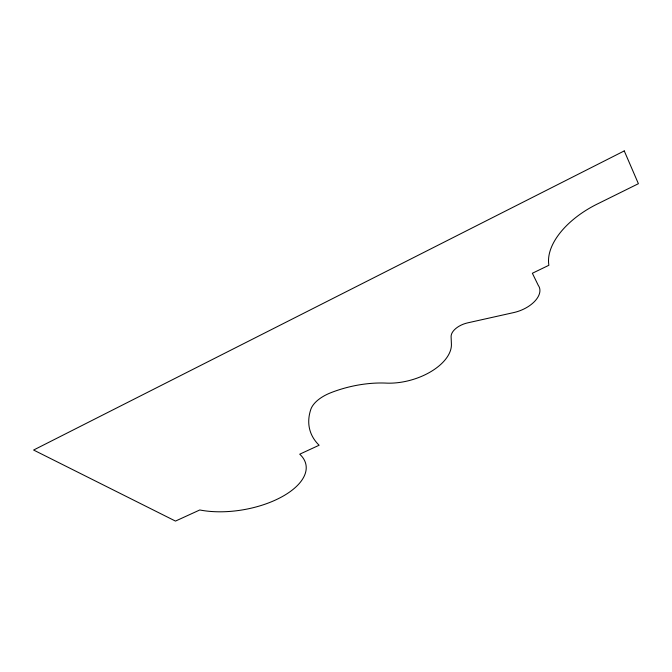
<?xml version="1.0" encoding="UTF-8"?>
<svg xmlns="http://www.w3.org/2000/svg" width="672" height="672" viewBox="0 0 672 672"><rect width="100%" height="100%" fill="white"/><g stroke="black" fill="none" stroke-linecap="round" stroke-linejoin="round"><path stroke-width="1.01" d="M624.254 150.914L33.6 450.038L175.476 521.086L199.786 509.972A69.35 33.499 -9.8 0 0 282.467 496.49A69.35 33.499 -9.8 0 0 299.729 454.188L319.124 445.242A116.214 59.917 -15.9 0 1 310.724 409.626A34.079 17.959 -13.2 0 1 330.859 392.717A74.197 37.884 -13.6 0 1 385.316 383.065A48.745 27.157 -15.9 0 0 451.408 344.123L451.105 336.706A17.212 9.568 -18.4 0 1 467.678 322.862L513.811 312.556A26.351 14.927 -20.8 0 0 538.272 285.365L532.367 273.26L548.89 265.272A73.248 41.126 -25.2 0 1 599.122 203.129L638.4 183.7L624.254 150.914"/></g></svg>
